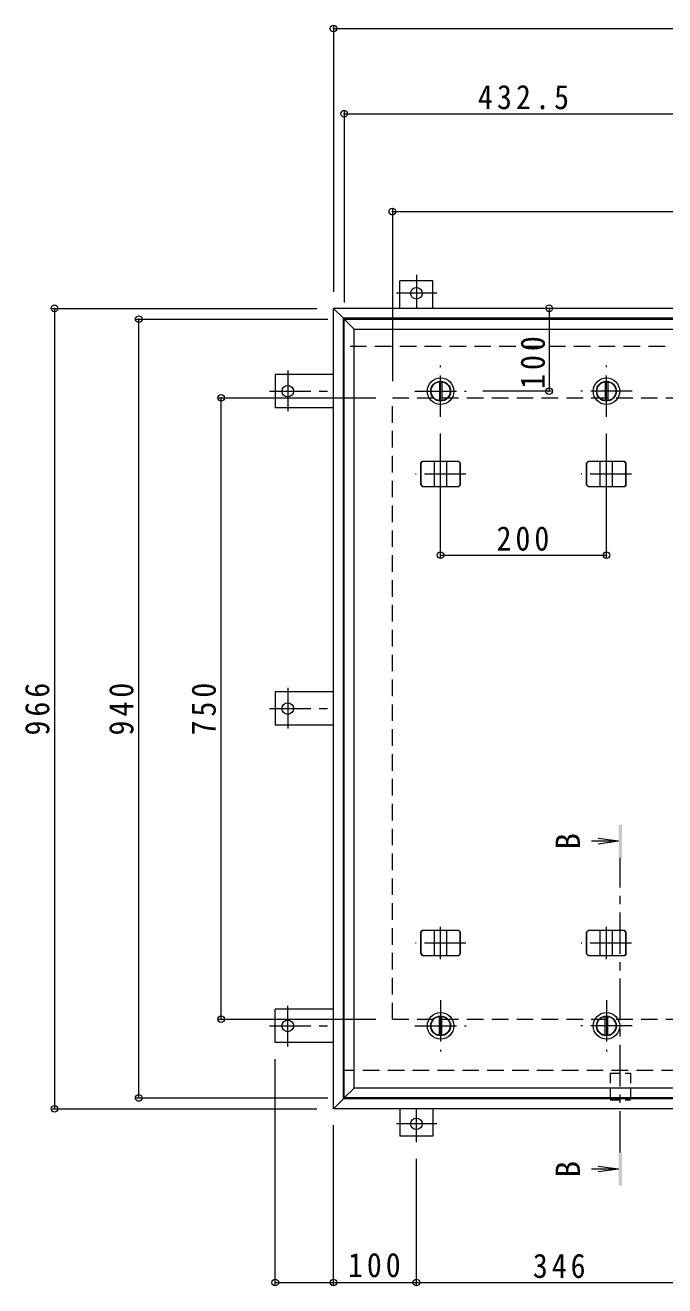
# Model space of a CAD drawing. Units: millimetres on the paper, enlarged 2 times, with parts at other scales. Extents: x -524 to 533, y -392 to 338.
# Drawn here: x -459.3 to -305, y -48.8 to 255.5 of the extents above; entities that cross this region are included whole.
import ezdxf
from ezdxf.enums import TextEntityAlignment as Align

# ---------------------------------------------------------------- set-up
doc = ezdxf.new("R2010")
doc.units = ezdxf.units.MM
doc.header["$LTSCALE"] = 2
doc.header["$PDMODE"] = 32
doc.header["$PDSIZE"] = 1.6
for name, pattern in [('CHAIN1', [8, 5, -1, 1, -1]), ('DASHED1', [1.8, 1.2, -0.6]), ('DASHED2', [3, 2, -1])]:
    doc.linetypes.add(name, pattern=pattern)
for name, color, linetype, lineweight in [('0-1', 2, 'Continuous', 9), ('0-2', 3, 'Continuous', 9), ('0-3', 4, 'Continuous', 9), ('0-5', 7, 'Continuous', 9), ('0-C', 2, 'Continuous', 9), ('0-E', 3, 'Continuous', 9), ('0-F', 7, 'Continuous', 9)]:
    doc.layers.add(name, color=color, linetype=linetype, lineweight=lineweight)
doc.styles.add('ＭＳ ゴシック', font='')
doc.styles.get('ＭＳ ゴシック').set_extended_font_data('MS Gothic')

msp = doc.modelspace()

# ---------------------------------------------------------------- linework, layer by layer
at = {"layer": '0-1', "linetype": 'DASHED2'}
for p, q in [((-208.888, 177.957), (-382.488, 177.957)), ((-370.688, 15.557), (-370.688, 165.557)), ((-370.688, 165.557), (-220.688, 165.557)), ((-370.688, 15.557), (-220.688, 15.557)), ((-295.788, 3.157), (-382.488, 3.157))]:
    msp.add_line(p, q, dxfattribs=at)
at = {"layer": '0-1', "linetype": 'CHAIN1'}
for p, q in [((-319.038, 160.957), (-319.038, 173.357)), ((-312.837, 167.157), (-325.237, 167.157))]:
    msp.add_line(p, q, dxfattribs=at)
at = {"layer": '0-1'}
for p, q in [((-319.338, 169.437), (-319.338, 164.876)), ((-318.737, 169.437), (-318.737, 164.876))]:
    msp.add_line(p, q, dxfattribs=at)
for radius in [3.2, 2.4, 2.3]:
    msp.add_circle((-319.037, 167.157), radius, dxfattribs=at)
at = {"layer": '0-2'}
for p, q in [((-382.288, 184.557), (-295.788, 184.557)), ((-382.288, -3.444), (-382.288, 184.557)), ((-379.887, -1.043), (-379.887, 182.156)), ((-382.288, -3.444), (-379.887, -1.043)), ((-298.188, -1.043), (-379.887, -1.043)), ((-295.788, -3.444), (-382.288, -3.444))]:
    msp.add_line(p, q, dxfattribs=at)
at = {"layer": '0-2', "color": 4}
for p, q in [((-316.088, 58.508), (-322.642, 58.508)), ((-316.088, 58.508), (-321.045, 59.161)), ((-316.088, 58.508), (-321.045, 57.856)), ((-316.088, -20.643), (-322.642, -20.643)), ((-316.088, -20.643), (-321.045, -19.99)), ((-316.088, -20.643), (-321.045, -21.296))]:
    msp.add_line(p, q, dxfattribs=at)
at = {"layer": '0-2', "color": 4, "linetype": 'CHAIN1'}
msp.add_line((-315.688, -16.643), (-315.688, 54.508), dxfattribs=at)
at = {"layer": '0-2'}
msp.add_lwpolyline([(-382.288, 184.557), (-379.887, 182.156), (-298.188, 182.156)], dxfattribs=at)
at = {"layer": '0-2', "color": 4}
for points in [[(-315.288, 62.508), (-316.088, 62.508), (-315.288, 54.508), (-316.088, 54.508)], [(-316.088, -24.643), (-315.288, -24.643), (-316.088, -16.643), (-315.288, -16.643)]]:
    msp.add_solid(points, dxfattribs=at)
at = {"layer": '0-3', "color": 2}
for p, q in [((-384.888, 187.157), (-382.488, 184.757)), ((-384.888, -6.043), (-384.888, 187.157)), ((-206.488, 187.157), (-384.888, 187.157)), ((-382.488, -3.643), (-382.488, 184.757)), ((-208.888, 184.757), (-382.488, 184.757)), ((-384.888, -6.043), (-382.488, -3.643)), ((-206.488, -6.043), (-384.888, -6.043)), ((-208.888, -3.643), (-382.488, -3.643))]:
    msp.add_line(p, q, dxfattribs=at)
at = {"layer": '0-3'}
for p, q in [((-363.804, 149.757), (-363.458, 150.157)), ((-363.804, 144.557), (-363.804, 149.757)), ((-363.724, 149.757), (-363.804, 149.757)), ((-363.724, 149.757), (-363.378, 150.157)), ((-363.724, 144.557), (-363.724, 149.757)), ((-354.617, 150.157), (-363.458, 150.157)), ((-360.538, 144.157), (-360.538, 150.157)), ((-357.538, 144.157), (-357.538, 150.157)), ((-354.351, 149.757), (-354.697, 150.157)), ((-354.271, 149.757), (-354.617, 150.157)), ((-354.351, 144.557), (-354.351, 149.757)), ((-354.351, 149.757), (-354.271, 149.757)), ((-354.271, 144.557), (-354.271, 149.757)), ((-323.804, 149.757), (-323.458, 150.157)), ((-323.804, 144.557), (-323.804, 149.757)), ((-323.724, 149.757), (-323.804, 149.757)), ((-323.724, 149.757), (-323.378, 150.157)), ((-323.724, 144.557), (-323.724, 149.757)), ((-314.617, 150.157), (-323.458, 150.157)), ((-320.538, 144.157), (-320.538, 150.157)), ((-317.538, 144.157), (-317.538, 150.157)), ((-314.351, 149.757), (-314.697, 150.157)), ((-314.271, 149.757), (-314.617, 150.157)), ((-314.351, 144.557), (-314.351, 149.757)), ((-314.351, 149.757), (-314.271, 149.757)), ((-314.271, 144.557), (-314.271, 149.757)), ((-363.804, 144.557), (-363.458, 144.157)), ((-363.724, 144.557), (-363.804, 144.557)), ((-363.724, 144.557), (-363.378, 144.157)), ((-363.458, 144.157), (-354.617, 144.157)), ((-354.351, 144.557), (-354.697, 144.157)), ((-354.271, 144.557), (-354.617, 144.157)), ((-354.351, 144.557), (-354.271, 144.557)), ((-323.804, 144.557), (-323.458, 144.157)), ((-323.724, 144.557), (-323.804, 144.557)), ((-323.724, 144.557), (-323.378, 144.157)), ((-323.458, 144.157), (-314.617, 144.157)), ((-314.351, 144.557), (-314.697, 144.157)), ((-314.271, 144.557), (-314.617, 144.157)), ((-314.351, 144.557), (-314.271, 144.557)), ((-363.804, 36.557), (-363.458, 36.957)), ((-363.804, 31.357), (-363.804, 36.557)), ((-363.724, 36.557), (-363.804, 36.557)), ((-363.724, 36.557), (-363.378, 36.957)), ((-363.724, 31.357), (-363.724, 36.557)), ((-354.617, 36.957), (-363.458, 36.957)), ((-360.538, 30.957), (-360.538, 36.957)), ((-357.538, 30.957), (-357.538, 36.957)), ((-354.351, 36.557), (-354.697, 36.957)), ((-354.271, 36.557), (-354.617, 36.957)), ((-354.351, 31.357), (-354.351, 36.557)), ((-354.351, 36.557), (-354.271, 36.557)), ((-354.271, 31.357), (-354.271, 36.557)), ((-323.804, 36.557), (-323.458, 36.957)), ((-323.804, 31.357), (-323.804, 36.557)), ((-323.724, 36.557), (-323.804, 36.557)), ((-323.724, 36.557), (-323.378, 36.957)), ((-323.724, 31.357), (-323.724, 36.557)), ((-314.617, 36.957), (-323.458, 36.957)), ((-320.538, 30.957), (-320.538, 36.957)), ((-317.538, 30.957), (-317.538, 36.957)), ((-314.351, 36.557), (-314.697, 36.957)), ((-314.271, 36.557), (-314.617, 36.957)), ((-314.351, 31.357), (-314.351, 36.557)), ((-314.351, 36.557), (-314.271, 36.557)), ((-314.271, 31.357), (-314.271, 36.557)), ((-363.804, 31.357), (-363.458, 30.957)), ((-363.724, 31.357), (-363.804, 31.357)), ((-363.724, 31.357), (-363.378, 30.957)), ((-363.458, 30.957), (-354.617, 30.957)), ((-354.351, 31.357), (-354.697, 30.957)), ((-354.271, 31.357), (-354.617, 30.957)), ((-354.351, 31.357), (-354.271, 31.357)), ((-323.804, 31.357), (-323.458, 30.957)), ((-323.724, 31.357), (-323.804, 31.357)), ((-323.724, 31.357), (-323.378, 30.957)), ((-323.458, 30.957), (-314.617, 30.957)), ((-314.351, 31.357), (-314.697, 30.957)), ((-314.271, 31.357), (-314.617, 30.957)), ((-314.351, 31.357), (-314.271, 31.357))]:
    msp.add_line(p, q, dxfattribs=at)
at = {"layer": '0-3', "linetype": 'CHAIN1'}
for p, q in [((-359.038, 143.265), (-359.038, 151.048)), ((-319.038, 143.265), (-319.038, 151.048)), ((-352.961, 147.157), (-365.114, 147.157)), ((-312.961, 147.157), (-325.114, 147.157)), ((-359.038, 30.065), (-359.038, 37.848)), ((-319.038, 30.065), (-319.038, 37.848)), ((-352.961, 33.957), (-365.114, 33.957)), ((-312.961, 33.957), (-325.114, 33.957))]:
    msp.add_line(p, q, dxfattribs=at)
at = {"layer": '0-5', "linetype": 'DASHED1'}
for points in [[(-318.148, 2.517), (-313.228, 2.517), (-313.228, -3.883)], [(-318.148, 2.517), (-318.148, -3.883), (-313.228, -3.883)]]:
    msp.add_lwpolyline(points, dxfattribs=at)
at = {"layer": '0-C', "linetype": 'CHAIN1'}
for p, q in [((-359.038, 160.957), (-359.038, 173.357)), ((-365.238, 167.157), (-352.838, 167.157)), ((-359.038, 20.157), (-359.038, 7.757)), ((-319.038, 20.157), (-319.038, 7.757)), ((-365.238, 13.957), (-352.838, 13.957)), ((-312.837, 13.957), (-325.237, 13.957))]:
    msp.add_line(p, q, dxfattribs=at)
at = {"layer": '0-C'}
for p, q in [((-359.338, 169.437), (-359.338, 164.876)), ((-358.737, 169.437), (-358.737, 164.876)), ((-359.338, 11.676), (-359.338, 16.237)), ((-358.737, 11.676), (-358.737, 16.237)), ((-319.338, 11.676), (-319.338, 16.237)), ((-318.737, 11.676), (-318.737, 16.237))]:
    msp.add_line(p, q, dxfattribs=at)
for centre, radius in [((-359.038, 167.157), 3.2), ((-359.038, 167.157), 2.4), ((-359.038, 167.157), 2.3), ((-359.038, 13.957), 3.2), ((-359.038, 13.957), 2.4), ((-359.038, 13.957), 2.3), ((-319.037, 13.957), 3.2), ((-319.037, 13.957), 2.4), ((-319.037, 13.957), 2.3)]:
    msp.add_circle(centre, radius, dxfattribs=at)
at = {"layer": '0-E', "linetype": 'CHAIN1'}
for p, q in [((-364.888, 195.228), (-364.888, 187.196)), ((-359.92, 190.796), (-369.697, 190.796)), ((-395.928, 172.125), (-395.928, 162.347)), ((-400.359, 167.157), (-384.888, 167.157)), ((-395.928, 95.525), (-395.928, 85.747)), ((-400.359, 90.557), (-384.888, 90.557)), ((-395.928, 8.989), (-395.928, 18.766)), ((-400.359, 13.957), (-384.888, 13.957)), ((-364.888, -14.115), (-364.888, -6.083)), ((-359.92, -9.683), (-369.697, -9.683))]:
    msp.add_line(p, q, dxfattribs=at)
at = {"layer": '0-E'}
for p, q in [((-360.888, 193.796), (-368.888, 193.796)), ((-368.888, 187.157), (-368.888, 193.796)), ((-360.888, 187.157), (-360.888, 193.796)), ((-398.928, 171.157), (-398.928, 163.157)), ((-384.888, 171.157), (-398.928, 171.157)), ((-384.888, 163.157), (-398.928, 163.157)), ((-398.928, 94.557), (-398.928, 86.557)), ((-384.888, 94.557), (-398.928, 94.557)), ((-384.888, 86.557), (-398.928, 86.557)), ((-398.928, 9.957), (-398.928, 17.957)), ((-384.888, 17.957), (-398.928, 17.957)), ((-384.888, 9.957), (-398.928, 9.957)), ((-368.888, -6.043), (-368.888, -12.683)), ((-360.888, -6.043), (-360.888, -12.683)), ((-360.888, -12.683), (-368.888, -12.683))]:
    msp.add_line(p, q, dxfattribs=at)
for centre in [(-364.888, 190.796), (-395.928, 167.157), (-395.928, 90.557), (-395.928, 13.957), (-364.888, -9.683)]:
    msp.add_circle(centre, 1.4, dxfattribs=at)
at = {"layer": '0-F'}
for p, q in [((-384.888, 255.299), (-384.888, 191.157)), ((-384.888, 254.699), (-206.488, 254.699)), ((-382.288, 234.74), (-382.288, 188.557)), ((-382.288, 234.14), (-295.788, 234.14)), ((-370.688, 211.1), (-370.688, 169.557)), ((-370.688, 210.5), (-220.688, 210.5)), ((-452.768, 187.157), (-388.888, 187.157)), ((-452.168, 187.157), (-452.168, -6.043)), ((-332.854, 187.157), (-332.854, 167.157)), ((-432.479, 184.557), (-386.288, 184.557)), ((-431.879, -3.443), (-431.879, 184.557)), ((-412.589, 165.557), (-374.688, 165.557)), ((-411.989, 15.557), (-411.989, 165.557)), ((-332.254, 167.157), (-348.838, 167.157)), ((-359.038, 126.991), (-359.038, 156.957)), ((-319.038, 126.991), (-319.038, 156.957)), ((-359.038, 127.591), (-319.038, 127.591)), ((-412.589, 15.557), (-374.688, 15.557)), ((-398.928, -48.582), (-398.928, 5.957)), ((-452.768, -6.043), (-388.888, -6.043)), ((-432.479, -3.443), (-386.288, -3.443)), ((-384.888, -48.582), (-384.888, -10.043)), ((-364.888, -48.582), (-364.888, -18.115)), ((-398.928, -47.982), (-384.888, -47.982)), ((-384.888, -47.982), (-364.888, -47.982)), ((-364.888, -47.982), (-295.688, -47.982))]:
    msp.add_line(p, q, dxfattribs=at)
for p in [(-384.888, 254.699), (-382.288, 234.14), (-370.688, 210.5), (-452.168, 187.157), (-332.854, 187.157), (-431.879, 184.557), (-332.854, 167.157), (-411.989, 165.557), (-359.038, 127.591), (-319.038, 127.591), (-411.989, 15.557), (-431.879, -3.443), (-452.168, -6.043), (-398.928, -47.982), (-384.888, -47.982), (-364.888, -47.982)]:
    msp.add_point(p, dxfattribs=at)

# ---------------------------------------------------------------- texts
at = {"layer": '0-5', "color": 2, "style": 'ＭＳ ゴシック'}
for p in [(-323.66, 56.508), (-323.66, -22.643)]:
    msp.add_text('B', height=5.865, rotation=90, dxfattribs=at).set_placement(p, align=Align.BOTTOM_LEFT)
at = {"layer": '0-F', "color": 2, "char_height": 5.865, "attachment_point": 7, "style": 'ＭＳ ゴシック'}
for s, insert in [('\\T1.28;\\W0.9;432.5', (-350.038, 235.14)), ('\\T1.27;\\W0.9;200', (-345.538, 128.591)), ('\\T1.27;\\W0.9;100', (-381.388, -46.782)), ('\\T1.27;\\W0.9;346', (-336.788, -46.982))]:
    msp.add_mtext(s, dxfattribs=dict(at, insert=insert))
at = {"layer": '0-F', "color": 2, "char_height": 5.865, "attachment_point": 7, "rotation": 90, "style": 'ＭＳ ゴシック'}
for s, insert in [('\\T1.27;\\W0.9;100', (-333.814, 167.713)), ('\\T1.27;\\W0.9;966', (-453.368, 84.057)), ('\\T1.27;\\W0.9;940', (-433.079, 84.057)), ('\\T1.27;\\W0.9;750', (-413.189, 84.057))]:
    msp.add_mtext(s, dxfattribs=dict(at, insert=insert))

doc.saveas('drawing.dxf')
